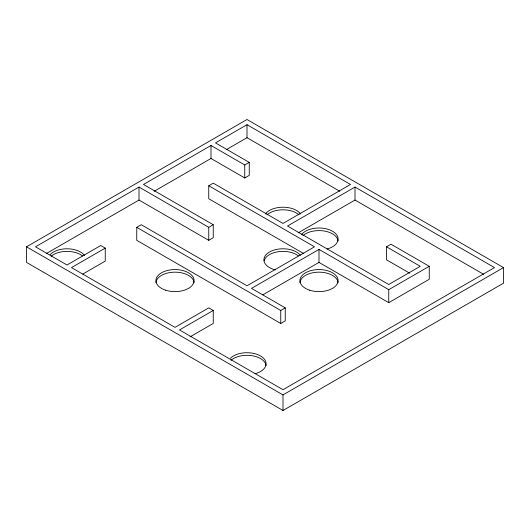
<?xml version="1.0" encoding="UTF-8"?>
<svg xmlns="http://www.w3.org/2000/svg" width="530" height="530" viewBox="0 0 530 530"><rect width="100%" height="100%" fill="white"/><g stroke="black" fill="none" stroke-linecap="round" stroke-linejoin="round"><path stroke-width="0.79" d="M26.5 246.814L247 119.508L503.5 267.597L503.5 283.186L283 410.492L26.5 262.403L26.5 246.814L283 394.903L503.5 267.597M46.209 253.625L138.999 200.048L208.747 240.322L213.252 237.718L213.252 224.733L208.747 227.33L138.999 187.057L35.497 246.814L66.999 265L100.753 245.516L105.251 248.113L105.251 261.104L82.753 274.096M154.157 191.297L211 158.483L244.747 177.967L249.252 175.37L249.252 162.379L244.747 164.976L211 145.492L143.498 184.46L213.252 224.733M303.783 253.618L208.747 198.75L208.747 185.758L213.252 183.161L283 223.428L350.502 184.46L247 124.702L215.498 142.895L249.252 162.379M226.237 149.685L247 137.694L339.796 191.27M262.867 294.812L319 262.403L388.748 302.67L429.247 279.29L429.247 266.298L388.748 289.678L319 249.411L251.498 288.38L285.253 307.87L285.253 320.855L280.748 323.459L136.753 240.322L136.753 227.33L141.252 224.733L247 285.783L314.502 246.814L208.747 185.758M105.251 248.113L71.497 267.597L174.999 327.354L208.747 307.87L213.252 310.467L213.252 323.459L190.045 336.855M213.252 310.467L179.498 329.952L283 389.709L494.503 267.597L355.001 187.057L287.498 226.032L388.748 284.484L420.25 266.298L386.502 246.814L386.502 259.806L409.703 273.202M298.158 232.869L355.001 200.048L483.771 274.394M386.502 246.814L391.001 244.217L429.247 266.298M136.753 227.33L280.748 310.467L285.253 307.87M388.748 289.678L388.748 302.67M355.001 187.057L355.001 200.048M319 249.411L319 262.403M283 394.903L283 410.492M280.748 310.467L280.748 323.459M247 124.702L247 137.694M244.747 164.976L244.747 177.967M211 145.492L211 158.483M208.747 227.33L208.747 240.322M138.999 187.057L138.999 200.048M266.988 214.835A19.093 11.024 0 0 1 299.013 214.835M299.947 282.47A19.093 11.024 0 0 1 319 272.162A19.093 11.024 0 0 1 338.054 282.47M264.125 260.747A19.093 11.024 0 0 1 278.429 251.697A19.093 11.024 0 0 1 298.377 255.871M230.987 360.32A19.093 11.024 0 0 1 251.823 355.656A19.093 11.024 0 0 1 266.053 365.607M155.946 282.47A19.093 11.024 0 0 1 174.999 272.162A19.093 11.024 0 0 1 194.053 282.47M51.085 256.308A19.093 11.024 0 0 1 82.554 256.01M302.988 235.618A19.093 11.024 0 0 1 323.823 230.954A19.093 11.024 0 0 1 338.054 240.898M50.072 254.705A19.093 11.024 0 0 1 67.688 248.789A19.093 11.024 0 0 1 84.515 255.42M275.342 269.902A19.093 11.024 0 0 1 269.419 252.055A19.093 11.024 0 0 1 300.397 255.261M301.365 234.803A19.093 11.024 0 0 1 332.204 231.053A19.093 11.024 0 0 1 327.07 249.007M265.364 214.014A19.093 11.024 0 0 1 283 207.21A19.093 11.024 0 0 1 300.636 214.014M230.464 358.214A19.093 11.024 0 0 1 261.071 356.279A19.093 11.024 0 0 1 255.069 373.716M309.454 290.135A19.093 11.024 0 0 0 338.094 280.589A19.093 11.024 0 0 0 309.454 271.042A19.093 11.024 0 0 0 309.454 290.135M165.453 290.135A19.093 11.024 0 0 0 194.093 280.589A19.093 11.024 0 0 0 165.453 271.042A19.093 11.024 0 0 0 165.453 290.135"/></g></svg>
